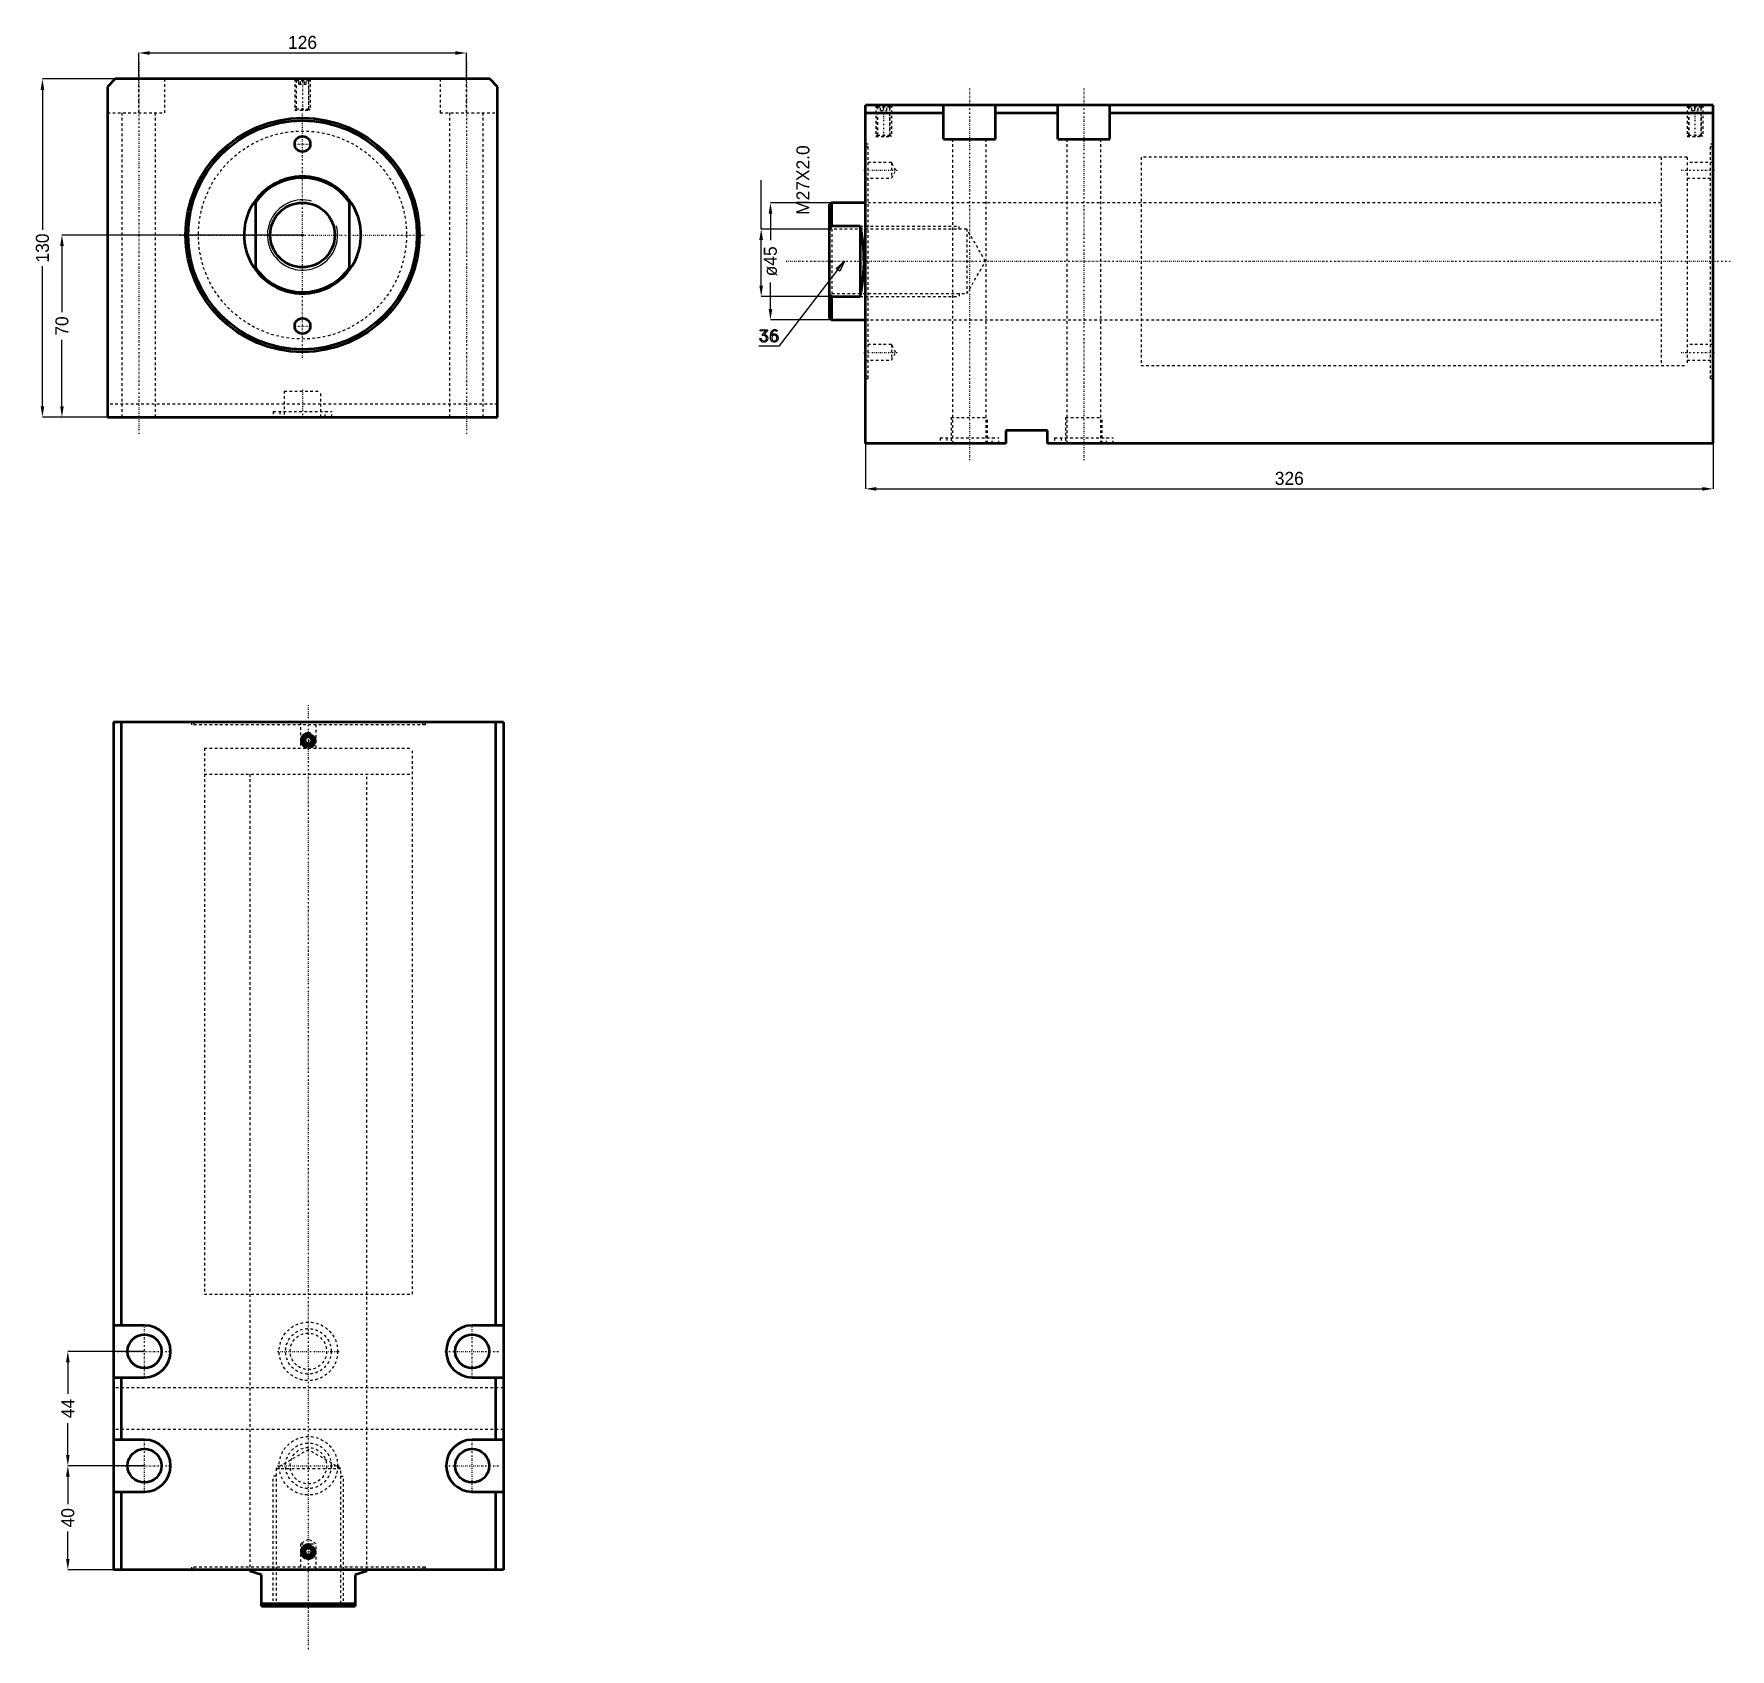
# Model space of a CAD drawing. Header units: millimetres. Extents: x -103 to 549, y -544 to 77.
import ezdxf

# ---------------------------------------------------------------- set-up
doc = ezdxf.new("R2010")
doc.units = ezdxf.units.MM
doc.linetypes.add('Center', pattern=[1.5, 0.45, -0.5, 0.05, -0.5])
doc.linetypes.add('Dashed', pattern=[2, 1, -1])
for name, color, linetype, lineweight in [('2d ConnectionPoints', 7, 'Continuous', 50), ('AM_0', 7, 'Continuous', 50), ('AM_5', 3, 'Continuous', 25), ('AM_7', 7, 'Center', 25), ('AM_9', 6, 'Dashed', 25)]:
    doc.layers.add(name, color=color, linetype=linetype, lineweight=lineweight)
doc.dimstyles.new('ISO-25', dxfattribs={"dimtxt": 2.5, "dimasz": 2.5, "dimexe": 1.25, "dimexo": 0.625, "dimtad": 1, "dimtxsty": 'Standard', "dimcen": 2.5, "dimadec": 0, "dimazin": 0, "dimtfac": 1, "dimtmove": 0, "dimatfit": 3, "dimfxl": 0, "dimarcsym": 0})

# ---------------------------------------------------------------- blocks, each defined once
blk = doc.blocks.new('1_JECX_MF_INLA_80_200_0_rod__0_in_JECX_MF_160_INLA_80_200_0__0')
at = {"layer": 'AM_0'}
for p, q in [((-18, -13.5), (-18, 13.5)), ((18, 13.5), (18, -13.5))]:
    blk.add_line(p, q, dxfattribs=at)
for points in [[(-18, 13.5), (-19.11, 11.88), (-20.07, 10.17), (-20.88, 8.38), (-21.53, 6.53), (-22.02, 4.63), (-22.34, 2.69), (-22.49, 0.73), (-22.47, -1.23), (-22.27, -3.18), (-21.91, -5.11), (-21.38, -7), (-20.69, -8.84), (-19.84, -10.61), (-18.84, -12.3), (-18, -13.5)], [(18, -13.5), (19.11, -11.88), (20.07, -10.17), (20.88, -8.38), (21.53, -6.53), (22.02, -4.63), (22.34, -2.69), (22.49, -0.73), (22.47, 1.23), (22.27, 3.18), (21.91, 5.11), (21.38, 7), (20.69, 8.84), (19.84, 10.61), (18.84, 12.3), (18, 13.5)]]:
    blk.add_lwpolyline(points, dxfattribs=at)
blk.add_circle((0, 0), 12.42, dxfattribs=at)
for radius, start, end in [(22.5, 36.8699, 143.1301), (22, 35.0968, 144.9032), (22, 215.0968, 324.9032), (22.5, 216.8699, 323.1301)]:
    blk.add_arc((0, 0), radius, start, end, dxfattribs=at)
at = {"layer": 'AM_5'}
blk.add_arc((0, 0), 13.5, 75, 15, dxfattribs=at)
blk = doc.blocks.new('2_JECX_MF_EXLA_80_200_0_body__0_in_JECX_MF_160_INLA_80_200_0__0')
at = {"layer": 'AM_0'}
for p, q in [((-72, 60), (-75, 57)), ((72, 60), (-72, 60)), ((75, 57), (72, 60)), ((-75, 57), (-75, -70)), ((75, -70), (75, 57)), ((-75, -70), (75, -70))]:
    blk.add_line(p, q, dxfattribs=at)
for centre, radius in [((0, 0), 45), ((0, 0), 44), ((0, 35), 3), ((0, -35), 3)]:
    blk.add_circle(centre, radius, dxfattribs=at)
at = {"layer": 'AM_5', "linetype": 'Dashed'}
for p, q in [((-3, 60), (-3, 48)), ((3, 60), (3, 48))]:
    blk.add_line(p, q, dxfattribs=at)
at = {"layer": 'AM_7'}
for p, q in [((-63, 66.5), (-63, -76.5)), ((63, 66.5), (63, -76.5)), ((0, 60.6), (0, 47.4)), ((0, -47.25), (0, 47.25)), ((-3.15, 35), (3.15, 35)), ((-47.25, 0), (47.25, 0)), ((-3.15, -35), (3.15, -35)), ((0, -59.5), (0, -70.5))]:
    blk.add_line(p, q, dxfattribs=at)
at = {"layer": 'AM_9'}
for p, q in [((-63, 47), (-63, 60)), ((-53, 47), (-53, 60)), ((-3, 60), (-2.46, 59.46)), ((-2.46, 59.46), (-2.46, 48.54)), ((-2.46, 59.46), (2.46, 59.46)), ((-1.9, 60), (-2.4, 59.5)), ((-2.4, 59.5), (2.4, 59.5)), ((-2.4, 59.5), (-2.4, 48)), ((-1.44, 58), (-1.44, 60)), ((-0.72, 58), (-0.72, 60)), ((0.72, 58), (0.72, 60)), ((1.44, 58), (1.44, 60)), ((2.4, 59.5), (1.9, 60)), ((2.4, 48), (2.4, 59.5)), ((2.46, 59.46), (3, 60)), ((2.46, 48.54), (2.46, 59.46)), ((53, 60), (53, 47)), ((63, 47), (63, 60)), ((-1.44, 58), (1.44, 58)), ((-75, 47), (-53, 47)), ((-69.5, 47), (-69.5, -70)), ((-56.5, -70), (-56.5, 47)), ((-2.46, 48.54), (-3, 48)), ((-3, 48), (3, 48)), ((-2.46, 48.54), (2.46, 48.54)), ((3, 48), (2.46, 48.54)), ((53, 47), (75, 47)), ((56.5, 47), (56.5, -70)), ((69.5, -70), (69.5, 47)), ((75, -65), (-75, -65)), ((-7, -60), (7, -60)), ((-7, -60), (-7, -70)), ((7, -70), (7, -60)), ((-11.25, -67.9), (11.25, -67.9)), ((-11.25, -67.9), (-11.25, -70)), ((-8.75, -67.9), (-8.75, -70)), ((8.75, -70), (8.75, -67.9)), ((11.25, -70), (11.25, -67.9))]:
    blk.add_line(p, q, dxfattribs=at)
blk.add_circle((0, 0), 40, dxfattribs=at)
blk = doc.blocks.new('*D3')
at = {"layer": 'AM_5', "color": 0, "lineweight": -2}
for p, q in [((-63, 60), (-63, 70)), ((-58.83, 70), (58.83, 70)), ((63, 60), (63, 70))]:
    blk.add_line(p, q, dxfattribs=at)
at = {"layer": 'AM_5', "color": 0}
for points in [[(-58.83, 70.69), (-58.83, 69.31), (-63, 70)], [(58.83, 69.31), (58.83, 70.69), (63, 70)]]:
    blk.add_solid(points, dxfattribs=at)
at = {"layer": 'Defpoints', "color": 0}
for p in [(63, 70), (-63, 60), (63, 60)]:
    blk.add_point(p, dxfattribs=at)
at = {"layer": 'AM_5', "color": 0, "insert": (0, 74.05), "char_height": 5, "attachment_point": 5}
blk.add_mtext('126', dxfattribs=at)
blk = doc.blocks.new('*D4')
at = {"layer": 'AM_5', "color": 0, "lineweight": -2}
for p, q in [((-72, 60), (-100, 60)), ((-100, 55.83), (-100, 1.97)), ((-100, -65.83), (-100, -11.97)), ((-75, -70), (-100, -70))]:
    blk.add_line(p, q, dxfattribs=at)
at = {"layer": 'AM_5', "color": 0}
for points in [[(-99.31, 55.83), (-100.69, 55.83), (-100, 60)], [(-100.69, -65.83), (-99.31, -65.83), (-100, -70)]]:
    blk.add_solid(points, dxfattribs=at)
at = {"layer": 'Defpoints', "color": 0}
for p in [(-72, 60), (-100, -70), (-75, -70)]:
    blk.add_point(p, dxfattribs=at)
at = {"layer": 'AM_5', "color": 0, "insert": (-100, -5), "char_height": 5, "attachment_point": 5, "rotation": 90}
blk.add_mtext('130', dxfattribs=at)
blk = doc.blocks.new('*D5')
at = {"layer": 'AM_5', "color": 0, "lineweight": -2}
for p, q in [((0, 0), (-92.5, 0)), ((-92.5, -4.17), (-92.5, -29.72)), ((-92.5, -65.83), (-92.5, -40.28)), ((-75, -70), (-92.5, -70))]:
    blk.add_line(p, q, dxfattribs=at)
at = {"layer": 'AM_5', "color": 0}
for points in [[(-91.81, -4.17), (-93.19, -4.17), (-92.5, 0)], [(-93.19, -65.83), (-91.81, -65.83), (-92.5, -70)]]:
    blk.add_solid(points, dxfattribs=at)
at = {"layer": 'Defpoints', "color": 0}
for p in [(0, 0), (-92.5, -70), (-75, -70)]:
    blk.add_point(p, dxfattribs=at)
at = {"layer": 'AM_5', "color": 0, "insert": (-92.5, -35), "char_height": 5, "attachment_point": 5, "rotation": 90}
blk.add_mtext('70', dxfattribs=at)
blk = doc.blocks.new('1_JECX_MF_INLA_80_200_0_rod__0_in_JECX_MF_160_INLA_80_200_0__4')
at = {"layer": 'AM_0'}
for p, q in [((-22.5, 0), (-22.5, -0.54)), ((22.5, -0.54), (22.5, 0)), ((-18, -2), (-22.5, -0.54)), ((-18, -14), (-18, -2)), ((22.5, -0.54), (18, -2)), ((18, -2), (18, -14)), ((-18, -13), (18, -13)), ((-18, -14), (18, -14))]:
    blk.add_line(p, q, dxfattribs=at)
at = {"layer": 'AM_5', "linetype": 'Dashed'}
for p, q in [((-13.5, -14), (-13.5, 36)), ((-12.42, 36), (-13.5, 36)), ((12.42, 36), (13.5, 36)), ((13.5, -14), (13.5, 36))]:
    blk.add_line(p, q, dxfattribs=at)
at = {"layer": 'AM_7'}
blk.add_line((0, -30.5), (0, 332.5), dxfattribs=at)
at = {"layer": 'AM_9'}
for p, q in [((-40, 316), (40, 316)), ((-40, 316), (-40, 306)), ((40, 306), (40, 316)), ((-40, 306), (40, 306)), ((-22.5, 306), (-22.5, 0)), ((22.5, 0), (22.5, 306)), ((0, 46.17), (-12.42, 39)), ((12.42, 39), (0, 46.17)), ((-12.42, 39), (12.42, 39)), ((-12.42, 39), (-12.42, -12.92)), ((12.42, -12.92), (12.42, 39)), ((-12.42, -12.92), (-13.5, -14)), ((-12.42, -12.92), (12.42, -12.92)), ((13.5, -14), (12.42, -12.92))]:
    blk.add_line(p, q, dxfattribs=at)
blk = doc.blocks.new('2_JECX_MF_EXLA_80_200_0_body__0_in_JECX_MF_160_INLA_80_200_0__4')
at = {"layer": 'AM_0'}
for p, q in [((75, 326), (-75, 326)), ((-75, 326), (-75, 0)), ((-72, 326), (-72, 94)), ((-0.72, 320.25), (-1.44, 319)), ((0.72, 320.25), (-0.72, 320.25)), ((1.44, 319), (0.72, 320.25)), ((72, 326), (72, 94)), ((75, 326), (75, 0)), ((-1.44, 319), (-0.72, 317.75)), ((-0.72, 317.75), (0.72, 317.75)), ((0.72, 317.75), (1.44, 319)), ((-63, 94), (-75, 94)), ((75, 94), (63, 94)), ((-75, 74), (-63, 74)), ((-72, 74), (-72, 50)), ((63, 74), (75, 74)), ((72, 74), (72, 50)), ((-63, 50), (-75, 50)), ((75, 50), (63, 50)), ((-75, 30), (-63, 30)), ((-72, 30), (-72, 0)), ((63, 30), (75, 30)), ((72, 30), (72, 0)), ((-0.72, 8.25), (-1.44, 7)), ((-1.44, 7), (-0.72, 5.75)), ((0.72, 8.25), (-0.72, 8.25)), ((1.44, 7), (0.72, 8.25)), ((0.72, 5.75), (1.44, 7)), ((75, 0), (-75, 0)), ((-0.72, 5.75), (0.72, 5.75))]:
    blk.add_line(p, q, dxfattribs=at)
for centre, radius in [((0, 319), 2.46), ((0, 319), 2.4), ((0, 319), 1.9), ((-63, 84), 6.5), ((63, 84), 6.5), ((-63, 40), 6.5), ((63, 40), 6.5), ((0, 7), 2.46), ((0, 7), 2.4), ((0, 7), 1.9)]:
    blk.add_circle(centre, radius, dxfattribs=at)
for centre, start, end in [((-63, 84), 270, 90), ((63, 84), 90, 270), ((-63, 40), 270, 90), ((63, 40), 90, 270)]:
    blk.add_arc(centre, 10, start, end, dxfattribs=at)
at = {"layer": 'AM_5'}
for centre in [(0, 319), (0, 7)]:
    blk.add_arc(centre, 3, 75, 15, dxfattribs=at)
at = {"layer": 'AM_7'}
for p, q in [((-3.15, 319), (3.15, 319)), ((-63, 73.5), (-63, 94.5)), ((63, 73.5), (63, 94.5)), ((-73.5, 84), (-52.5, 84)), ((-11.81, 84), (11.81, 84)), ((52.5, 84), (73.5, 84)), ((-63, 29.5), (-63, 50.5)), ((63, 29.5), (63, 50.5)), ((-73.5, 40), (-52.5, 40)), ((-11.81, 40), (11.81, 40)), ((52.5, 40), (73.5, 40)), ((-3.15, 7), (3.15, 7))]:
    blk.add_line(p, q, dxfattribs=at)
at = {"layer": 'AM_9'}
for p, q in [((-45, 326), (-45, 325)), ((45, 325), (-45, 325)), ((-44, 326), (-44, 325)), ((-3, 326), (-3, 316)), ((3, 316), (3, 326)), ((44, 325), (44, 326)), ((45, 325), (45, 326)), ((-40, 316), (40, 316)), ((-40, 316), (-40, 106)), ((40, 106), (40, 316)), ((-40, 106), (40, 106)), ((-22.5, 106), (-22.5, 0)), ((22.5, 0), (22.5, 106)), ((75, 70), (-75, 70)), ((75, 54), (-75, 54)), ((0, 11.73), (-3, 10)), ((-3, 10), (3, 10)), ((-3, 10), (-3, 0)), ((3, 10), (0, 11.73)), ((3, 0), (3, 10)), ((45, 1), (-45, 1)), ((-45, 1), (-45, 0)), ((-44, 1), (-44, 0)), ((44, 0), (44, 1)), ((45, 0), (45, 1))]:
    blk.add_line(p, q, dxfattribs=at)
for centre, radius in [((0, 84), 11.25), ((0, 84), 8.75), ((0, 84), 7), ((0, 40), 11.25), ((0, 40), 8.75), ((0, 40), 7)]:
    blk.add_circle(centre, radius, dxfattribs=at)
blk = doc.blocks.new('*D11')
at = {"layer": 'AM_5', "color": 0, "lineweight": -2}
for p, q in [((-60.74, -429.31), (-90.24, -429.31)), ((-90.24, -433.47), (-90.24, -445.64)), ((-90.24, -469.14), (-90.24, -456.97)), ((-60.74, -473.31), (-90.24, -473.31))]:
    blk.add_line(p, q, dxfattribs=at)
at = {"layer": 'AM_5', "color": 0}
for points in [[(-90.94, -433.47), (-89.55, -433.47), (-90.24, -429.31)], [(-90.94, -469.14), (-89.55, -469.14), (-90.24, -473.31)]]:
    blk.add_solid(points, dxfattribs=at)
at = {"layer": 'Defpoints', "color": 0}
for p in [(-90.24, -429.31), (-60.74, -429.31), (-60.74, -473.31)]:
    blk.add_point(p, dxfattribs=at)
at = {"layer": 'AM_5', "color": 0, "insert": (-90.24, -451.31), "char_height": 5, "attachment_point": 5, "rotation": 90}
blk.add_mtext('44', dxfattribs=at)
blk = doc.blocks.new('*D12')
at = {"layer": 'AM_5', "color": 0, "lineweight": -2}
for p, q in [((-60.74, -473.31), (-90.24, -473.31)), ((-90.24, -477.47), (-90.24, -488.06)), ((-90.24, -509.14), (-90.24, -498.56)), ((-72.74, -513.31), (-90.24, -513.31))]:
    blk.add_line(p, q, dxfattribs=at)
at = {"layer": 'AM_5', "color": 0}
for points in [[(-90.94, -477.47), (-89.55, -477.47), (-90.24, -473.31)], [(-90.94, -509.14), (-89.55, -509.14), (-90.24, -513.31)]]:
    blk.add_solid(points, dxfattribs=at)
at = {"layer": 'Defpoints', "color": 0}
for p in [(-60.74, -473.31), (-90.24, -513.31), (-72.74, -513.31)]:
    blk.add_point(p, dxfattribs=at)
at = {"layer": 'AM_5', "color": 0, "insert": (-90.24, -493.31), "char_height": 5, "attachment_point": 5, "rotation": 90}
blk.add_mtext('40', dxfattribs=at)
blk = doc.blocks.new('1_JECX_MF_INLA_80_200_0_rod__0_in_JECX_MF_160_INLA_80_200_0__2')
at = {"layer": 'AM_0'}
for p, q in [((-13, 22.5), (-14, 22)), ((-14, 22), (-14, -22)), ((0, 22.5), (-13, 22.5)), ((-13, 22.5), (-13, 13.5)), ((-13, 13.5), (-14, 12.65)), ((-2, 13.5), (-13, 13.5)), ((-2, 13.5), (-2, -13.5)), ((-14, -12.65), (-13, -13.5)), ((-13, -13.5), (-2, -13.5)), ((-13, -13.5), (-13, -22.5)), ((-14, -22), (-13, -22.5)), ((-13, -22.5), (0, -22.5))]:
    blk.add_line(p, q, dxfattribs=at)
blk.add_lwpolyline([(-2, -13.5), (-1.64, -11.88), (-1.33, -10.17), (-1.06, -8.38), (-0.85, -6.53), (-0.69, -4.63), (-0.59, -2.69), (-0.54, -0.73), (-0.55, 1.23), (-0.61, 3.18), (-0.73, 5.11), (-0.9, 7), (-1.13, 8.84), (-1.4, 10.61), (-1.73, 12.3), (-2, 13.5)], dxfattribs=at)
at = {"layer": 'AM_5', "linetype": 'Dashed'}
for p, q in [((-14, 13.5), (36, 13.5)), ((36, 12.42), (36, 13.5)), ((36, -12.42), (36, -13.5)), ((-14, -13.5), (36, -13.5))]:
    blk.add_line(p, q, dxfattribs=at)
at = {"layer": 'AM_7'}
blk.add_line((-30.5, 0), (332.5, 0), dxfattribs=at)
at = {"layer": 'AM_9'}
for p, q in [((316, 40), (306, 40)), ((306, 40), (306, -40)), ((316, 40), (316, -40)), ((306, 22.5), (0, 22.5)), ((-12.92, 12.42), (-14, 13.5)), ((39, 12.42), (-12.92, 12.42)), ((-12.92, 12.42), (-12.92, -12.42)), ((46.17, 0), (39, 12.42)), ((39, 12.42), (39, -12.42)), ((39, -12.42), (46.17, 0)), ((-14, -13.5), (-12.92, -12.42)), ((-12.92, -12.42), (39, -12.42)), ((0, -22.5), (306, -22.5)), ((306, -40), (316, -40))]:
    blk.add_line(p, q, dxfattribs=at)
blk = doc.blocks.new('2_JECX_MF_EXLA_80_200_0_body__0_in_JECX_MF_160_INLA_80_200_0__2')
at = {"layer": 'AM_0'}
for p, q in [((0, -70), (0, 60)), ((326, 60), (0, 60)), ((30, 47), (30, 60)), ((50, 47), (50, 60)), ((74, 47), (74, 60)), ((94, 47), (94, 60)), ((326, -70), (326, 60)), ((30, 57), (0, 57)), ((74, 57), (50, 57)), ((326, 57), (94, 57)), ((30, 47), (50, 47)), ((74, 47), (94, 47)), ((70, -65), (54, -65)), ((54, -65), (54, -70)), ((70, -70), (70, -65)), ((54, -70), (0, -70)), ((326, -70), (70, -70))]:
    blk.add_line(p, q, dxfattribs=at)
at = {"layer": 'AM_5', "linetype": 'Dashed'}
for p, q in [((4, 60), (4, 48)), ((10, 60), (10, 48)), ((316, 60), (316, 48)), ((322, 60), (322, 48))]:
    blk.add_line(p, q, dxfattribs=at)
at = {"layer": 'AM_7'}
for p, q in [((40, 66.5), (40, -76.5)), ((84, 66.5), (84, -76.5)), ((7, 60.6), (7, 47.4)), ((319, 60.6), (319, 47.4)), ((-0.59, 35), (12.32, 35)), ((313.68, 35), (326.59, 35)), ((-0.59, -35), (12.32, -35)), ((313.68, -35), (326.59, -35))]:
    blk.add_line(p, q, dxfattribs=at)
at = {"layer": 'AM_9'}
for p, q in [((4, 60), (4.54, 59.46)), ((4.54, 59.46), (4.54, 48.54)), ((4.54, 59.46), (9.46, 59.46)), ((5.1, 60), (4.6, 59.5)), ((4.6, 59.5), (4.6, 48)), ((4.6, 59.5), (9.4, 59.5)), ((5.75, 58), (5.75, 60)), ((7, 58), (7, 60)), ((8.25, 58), (8.25, 60)), ((9.4, 59.5), (8.9, 60)), ((9.4, 48), (9.4, 59.5)), ((9.46, 59.46), (10, 60)), ((9.46, 48.54), (9.46, 59.46)), ((316, 60), (316.54, 59.46)), ((316.54, 59.46), (316.54, 48.54)), ((316.54, 59.46), (321.46, 59.46)), ((317.1, 60), (316.6, 59.5)), ((316.6, 59.5), (321.4, 59.5)), ((316.6, 59.5), (316.6, 48)), ((317.75, 58), (317.75, 60)), ((319, 58), (319, 60)), ((320.25, 58), (320.25, 60)), ((321.4, 59.5), (320.9, 60)), ((321.4, 48), (321.4, 59.5)), ((321.46, 59.46), (322, 60)), ((321.46, 48.54), (321.46, 59.46)), ((5.75, 58), (8.25, 58)), ((317.75, 58), (320.25, 58)), ((4.54, 48.54), (4, 48)), ((4, 48), (10, 48)), ((4.54, 48.54), (9.46, 48.54)), ((10, 48), (9.46, 48.54)), ((33.5, 47), (33.5, -70)), ((46.5, -70), (46.5, 47)), ((77.5, 47), (77.5, -70)), ((90.5, -70), (90.5, 47)), ((316.54, 48.54), (316, 48)), ((316, 48), (322, 48)), ((316.54, 48.54), (321.46, 48.54)), ((322, 48), (321.46, 48.54)), ((1, 45), (0, 45)), ((1, 44), (0, 44)), ((1, -45), (1, 45)), ((316, 40), (106, 40)), ((106, 40), (106, -40)), ((316, 40), (316, -40)), ((325, -45), (325, 45)), ((326, 45), (325, 45)), ((326, 44), (325, 44)), ((10, 38), (0, 38)), ((11.73, 35), (10, 38)), ((10, 38), (10, 32)), ((10, 32), (11.73, 35)), ((326, 38), (316, 38)), ((0, 32), (10, 32)), ((316, 32), (326, 32)), ((106, 22.5), (0, 22.5)), ((0, -22.5), (106, -22.5)), ((10, -32), (0, -32)), ((11.73, -35), (10, -32)), ((10, -32), (10, -38)), ((326, -32), (316, -32)), ((0, -38), (10, -38)), ((10, -38), (11.73, -35)), ((316, -38), (326, -38)), ((0, -44), (1, -44)), ((0, -45), (1, -45)), ((106, -40), (316, -40)), ((325, -44), (326, -44)), ((325, -45), (326, -45)), ((33, -60), (47, -60)), ((33, -60), (33, -70)), ((47, -70), (47, -60)), ((77, -60), (91, -60)), ((77, -60), (77, -70)), ((91, -70), (91, -60)), ((28.75, -67.9), (51.25, -67.9)), ((28.75, -67.9), (28.75, -70)), ((31.25, -67.9), (31.25, -70)), ((48.75, -70), (48.75, -67.9)), ((51.25, -70), (51.25, -67.9)), ((72.75, -67.9), (95.25, -67.9)), ((72.75, -67.9), (72.75, -70)), ((75.25, -67.9), (75.25, -70)), ((92.75, -70), (92.75, -67.9)), ((95.25, -70), (95.25, -67.9))]:
    blk.add_line(p, q, dxfattribs=at)
blk = doc.blocks.new('*D19')
at = {"layer": 'AM_5', "color": 0, "lineweight": -2}
for p, q in [((216.46, -80.12), (216.46, -97.62)), ((542.46, -80.12), (542.46, -97.62)), ((220.63, -97.62), (538.29, -97.62))]:
    blk.add_line(p, q, dxfattribs=at)
at = {"layer": 'AM_5', "color": 0}
for points in [[(220.63, -96.93), (220.63, -98.32), (216.46, -97.62)], [(538.29, -96.93), (538.29, -98.32), (542.46, -97.62)]]:
    blk.add_solid(points, dxfattribs=at)
at = {"layer": 'Defpoints', "color": 0}
for p in [(216.46, -80.12), (542.46, -80.12), (542.46, -97.62)]:
    blk.add_point(p, dxfattribs=at)
at = {"layer": 'AM_5', "color": 0, "insert": (379.46, -93.62), "char_height": 5, "attachment_point": 5}
blk.add_mtext('326', dxfattribs=at)
blk = doc.blocks.new('*D20')
at = {"layer": 'AM_5', "color": 0, "lineweight": -2}
for p, q in [((203.46, 12.38), (179.96, 12.38)), ((179.96, 8.21), (179.96, -1.95)), ((179.96, -28.45), (179.96, -18.29)), ((203.46, -32.62), (179.96, -32.62))]:
    blk.add_line(p, q, dxfattribs=at)
at = {"layer": 'AM_5', "color": 0}
for points in [[(179.26, 8.21), (180.65, 8.21), (179.96, 12.38)], [(179.26, -28.45), (180.65, -28.45), (179.96, -32.62)]]:
    blk.add_solid(points, dxfattribs=at)
at = {"layer": 'Defpoints', "color": 0}
for p in [(179.96, 12.38), (203.46, 12.38), (203.46, -32.62)]:
    blk.add_point(p, dxfattribs=at)
at = {"layer": 'AM_5', "color": 0, "insert": (179.96, -10.12), "char_height": 5, "attachment_point": 5, "rotation": 90}
blk.add_mtext('ø45', dxfattribs=at)
blk = doc.blocks.new('*D21')
at = {"layer": 'AM_5', "color": 0, "lineweight": -2}
for p, q in [((176.38, 2.3), (176.38, 21.13)), ((203.54, 2.3), (176.38, 2.3)), ((176.38, -19.45), (176.38, -1.87)), ((202.46, -23.62), (176.38, -23.62))]:
    blk.add_line(p, q, dxfattribs=at)
at = {"layer": 'AM_5', "color": 0}
for points in [[(175.68, -1.87), (177.07, -1.87), (176.38, 2.3)], [(175.68, -19.45), (177.07, -19.45), (176.38, -23.62)]]:
    blk.add_solid(points, dxfattribs=at)
at = {"layer": 'Defpoints', "color": 0}
for p in [(203.54, 2.3), (176.38, -23.62), (202.46, -23.62)]:
    blk.add_point(p, dxfattribs=at)
at = {"layer": 'AM_5', "color": 0, "insert": (192.46, 21.13), "char_height": 5, "attachment_point": 5, "rotation": 90}
blk.add_mtext('M27X2.0', dxfattribs=at)

msp = doc.modelspace()

# ---------------------------------------------------------------- linework, layer by layer
at = {"layer": '2d ConnectionPoints'}
for p in [(0, 0), (216.459, -10.121), (2.258, -513.306)]:
    msp.add_point(p, dxfattribs=at)
at = {"layer": 'AM_5'}
for p, q in [((183.459, -42.621), (208.459, -10.121)), ((175.459, -42.621), (183.459, -42.621))]:
    msp.add_line(p, q, dxfattribs=at)
for points in [[(208.459, -10.121), (206.579, -13.932), (205.258, -12.916), (208.459, -10.121)], [(176.392, -39.815), (176.392, -39.815), (176.397, -39.925), (176.426, -40.08), (176.426, -40.08), (176.48, -40.221), (176.53, -40.309), (176.53, -40.309), (176.589, -40.389), (176.691, -40.496), (176.691, -40.496), (176.81, -40.584), (176.899, -40.634), (176.899, -40.634), (176.992, -40.675), (177.138, -40.719), (177.138, -40.719), (177.289, -40.743), (177.393, -40.748), (177.393, -40.748), (177.503, -40.743), (177.663, -40.719), (177.663, -40.719), (177.817, -40.674), (177.916, -40.632), (177.916, -40.632), (178.01, -40.582), (178.135, -40.492), (178.135, -40.492), (178.244, -40.385), (178.306, -40.304), (178.306, -40.304), (178.359, -40.216), (178.416, -40.075), (178.416, -40.075), (178.446, -39.923), (178.452, -39.815), (178.452, -39.815), (178.444, -39.661), (178.401, -39.449), (178.401, -39.449), (178.321, -39.258), (178.247, -39.144), (178.247, -39.144), (178.16, -39.039), (178.005, -38.903), (178.005, -38.903), (177.823, -38.792), (177.687, -38.731), (177.687, -38.731), (177.541, -38.681), (177.307, -38.627), (177.307, -38.627), (177.056, -38.598), (176.879, -38.593), (176.879, -38.138), (178.199, -36.844), (175.995, -36.844), (175.995, -36.409), (178.816, -36.409), (178.816, -36.864), (177.467, -38.196), (177.467, -38.196), (177.762, -38.264), (178.137, -38.411), (178.137, -38.411), (178.432, -38.612), (178.584, -38.776), (178.584, -38.776), (178.705, -38.959), (178.836, -39.256), (178.836, -39.256), (178.907, -39.582), (178.92, -39.815), (178.92, -39.815), (178.911, -39.983), (178.863, -40.217), (178.863, -40.217), (178.775, -40.43), (178.693, -40.561), (178.693, -40.561), (178.596, -40.68), (178.432, -40.836), (178.432, -40.836), (178.244, -40.964), (178.106, -41.034), (178.106, -41.034), (177.961, -41.091), (177.738, -41.153), (177.738, -41.153), (177.51, -41.186), (177.354, -41.193), (177.354, -41.193), (177.202, -41.186), (176.983, -41.153), (176.983, -41.153), (176.772, -41.092), (176.637, -41.035), (176.637, -41.035), (176.509, -40.966), (176.336, -40.839), (176.336, -40.839), (176.187, -40.684), (176.101, -40.566), (176.101, -40.566), (176.028, -40.436), (175.948, -40.222), (175.948, -40.222), (175.906, -39.985), (175.898, -39.815), (176.392, -39.815)], [(181.425, -41.16), (181.425, -41.16), (181.205, -41.15), (180.912, -41.096), (180.912, -41.096), (180.664, -40.997), (180.523, -40.905), (180.523, -40.905), (180.401, -40.796), (180.247, -40.604), (180.247, -40.604), (180.129, -40.378), (180.07, -40.21), (180.07, -40.21), (180.024, -40.026), (179.975, -39.723), (179.975, -39.723), (179.948, -39.388), (179.943, -39.145), (179.943, -39.145), (179.959, -38.648), (180.041, -37.985), (180.041, -37.985), (180.194, -37.423), (180.335, -37.104), (180.335, -37.104), (180.509, -36.838), (180.839, -36.549), (180.839, -36.549), (181.25, -36.393), (181.568, -36.363), (181.568, -36.363), (181.721, -36.368), (181.931, -36.392), (181.931, -36.392), (182.117, -36.436), (182.228, -36.477), (182.228, -36.477), (182.331, -36.526), (182.474, -36.609), (182.474, -36.609), (182.605, -36.707), (182.686, -36.779), (182.329, -37.072), (182.329, -37.072), (182.282, -37.018), (182.2, -36.946), (182.2, -36.946), (182.102, -36.885), (182.028, -36.849), (182.028, -36.849), (181.948, -36.819), (181.816, -36.787), (181.816, -36.787), (181.672, -36.77), (181.568, -36.766), (181.568, -36.766), (181.404, -36.779), (181.186, -36.846), (181.186, -36.846), (181.001, -36.97), (180.897, -37.085), (180.897, -37.085), (180.806, -37.216), (180.693, -37.43), (180.693, -37.43), (180.606, -37.662), (180.564, -37.827), (180.564, -37.827), (180.53, -38), (180.487, -38.273), (180.487, -38.273), (180.454, -38.561), (180.437, -38.762), (180.437, -38.762), (180.51, -38.622), (180.633, -38.439), (180.633, -38.439), (180.772, -38.288), (180.874, -38.204), (180.874, -38.204), (180.984, -38.136), (181.161, -38.062), (181.161, -38.062), (181.353, -38.022), (181.49, -38.014), (181.49, -38.014), (181.651, -38.023), (181.879, -38.071), (181.879, -38.071), (182.088, -38.159), (182.218, -38.24), (182.218, -38.24), (182.339, -38.336), (182.497, -38.503), (182.497, -38.503), (182.63, -38.696), (182.704, -38.84), (182.704, -38.84), (182.766, -38.991), (182.832, -39.227), (182.832, -39.227), (182.868, -39.471), (182.875, -39.639), (182.875, -39.639), (182.867, -39.815), (182.828, -40.062), (182.828, -40.062), (182.755, -40.291), (182.688, -40.434), (182.688, -40.434), (182.607, -40.566), (182.465, -40.741), (182.465, -40.741), (182.296, -40.888), (182.169, -40.97), (182.169, -40.97), (182.034, -41.039), (181.818, -41.113), (181.818, -41.113), (181.587, -41.153), (181.425, -41.16)], [(181.432, -40.751), (181.432, -40.751), (181.549, -40.745), (181.711, -40.715), (181.711, -40.715), (181.856, -40.659), (181.944, -40.608), (181.944, -40.608), (182.023, -40.546), (182.128, -40.437), (182.128, -40.437), (182.213, -40.307), (182.26, -40.21), (182.26, -40.21), (182.299, -40.104), (182.341, -39.935), (182.341, -39.935), (182.363, -39.75), (182.368, -39.62), (182.368, -39.62), (182.364, -39.497), (182.343, -39.323), (182.343, -39.323), (182.303, -39.16), (182.267, -39.058), (182.267, -39.058), (182.223, -38.962), (182.141, -38.833), (182.141, -38.833), (182.041, -38.724), (181.965, -38.661), (181.965, -38.661), (181.88, -38.608), (181.74, -38.551), (181.74, -38.551), (181.584, -38.521), (181.471, -38.515), (181.471, -38.515), (181.353, -38.521), (181.188, -38.554), (181.188, -38.554), (181.038, -38.615), (180.946, -38.671), (180.946, -38.671), (180.861, -38.738), (180.749, -38.855), (180.749, -38.855), (180.655, -38.992), (180.603, -39.095), (180.603, -39.095), (180.56, -39.205), (180.513, -39.38), (180.513, -39.38), (180.488, -39.567), (180.483, -39.698), (180.483, -39.698), (180.487, -39.817), (180.51, -39.987), (180.51, -39.987), (180.553, -40.144), (180.593, -40.242), (180.593, -40.242), (180.642, -40.334), (180.729, -40.455), (180.729, -40.455), (180.836, -40.558), (180.917, -40.616), (180.917, -40.616), (181.005, -40.664), (181.152, -40.717), (181.152, -40.717), (181.314, -40.745), (181.432, -40.751)]]:
    msp.add_lwpolyline(points, dxfattribs=at)

# ---------------------------------------------------------------- block references
for name, p in [('2_JECX_MF_EXLA_80_200_0_body__0_in_JECX_MF_160_INLA_80_200_0__0', (0, 0)), ('2_JECX_MF_EXLA_80_200_0_body__0_in_JECX_MF_160_INLA_80_200_0__2', (216.459, -10.121)), ('1_JECX_MF_INLA_80_200_0_rod__0_in_JECX_MF_160_INLA_80_200_0__2', (216.459, -10.121)), ('1_JECX_MF_INLA_80_200_0_rod__0_in_JECX_MF_160_INLA_80_200_0__0', (0, 0)), ('1_JECX_MF_INLA_80_200_0_rod__0_in_JECX_MF_160_INLA_80_200_0__4', (2.258, -513.306)), ('2_JECX_MF_EXLA_80_200_0_body__0_in_JECX_MF_160_INLA_80_200_0__4', (2.258, -513.306))]:
    msp.add_blockref(name, p)

# ---------------------------------------------------------------- dimensions: what is measured, and where the dimension line sits
for base, p1, p2, text, picture, middle in [((63, 70), (-63, 60), (63, 60), '126', '*D3', (0, 70)), ((542.459, -97.621), (216.459, -80.121), (542.459, -80.121), '326', '*D19', (379.459, -97.621))]:
    dim = msp.add_linear_dim(base=base, p1=p1, p2=p2, text=text, dimstyle='ISO-25', override={"dimtxt": 5, "dimasz": 4.166667, "dimexe": 0, "dimexo": 0, "dimgap": 1.5}, dxfattribs=at)
    dim.commit()
    dim.dimension.update_dxf_attribs({"geometry": picture, "text_midpoint": middle, "dimtype": 160})
for base, p1, p2, text, picture, middle in [((-100, -70), (-72, 60), (-75, -70), '130', '*D4', (-100, -5)), ((176.376, -23.621), (203.541, 2.296), (202.459, -23.621), 'M27X2.0', '*D21', (192.459, 21.13)), ((179.959, 12.379), (203.459, -32.621), (203.459, 12.379), 'ø45', '*D20', (179.959, -10.121)), ((-92.5, -70), (0, 0), (-75, -70), '70', '*D5', (-92.5, -35)), ((-90.242, -429.306), (-60.742, -473.306), (-60.742, -429.306), '44', '*D11', (-90.242, -451.306)), ((-90.242, -513.306), (-60.742, -473.306), (-72.742, -513.306), '40', '*D12', (-90.242, -493.306))]:
    dim = msp.add_linear_dim(base=base, p1=p1, p2=p2, angle=90, text=text, dimstyle='ISO-25', override={"dimtxt": 5, "dimasz": 4.166667, "dimexe": 0, "dimexo": 0, "dimgap": 1.5}, dxfattribs=at)
    dim.commit()
    dim.dimension.update_dxf_attribs({"geometry": picture, "text_midpoint": middle, "dimtype": 160, "text_rotation": 90})

doc.saveas('drawing.dxf')
